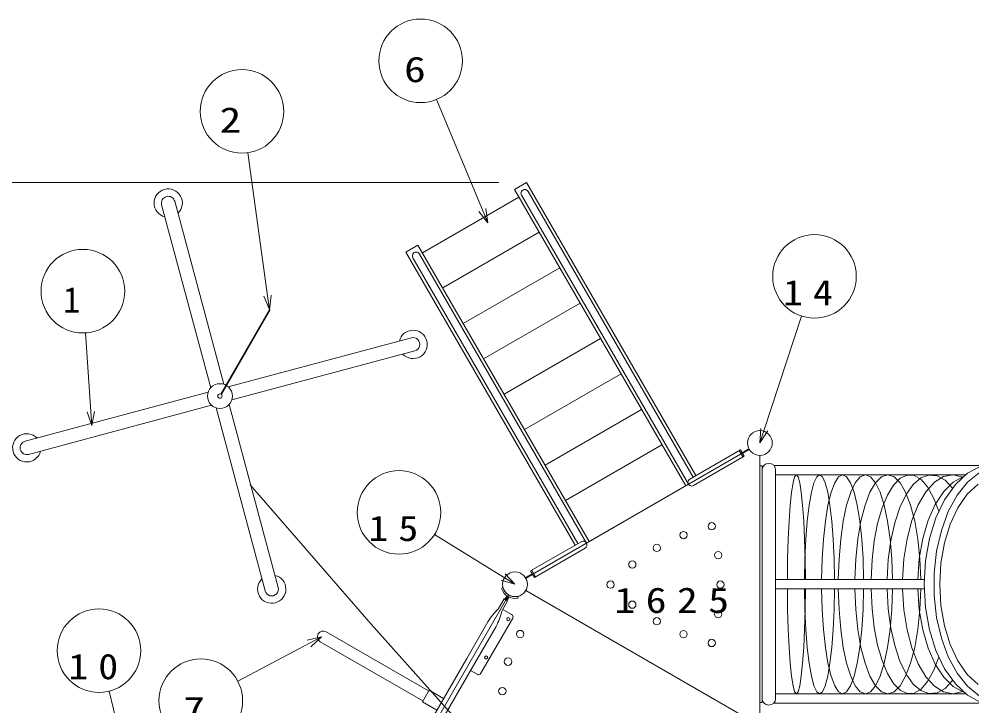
# Model space of a CAD drawing. Units: millimetres on the paper. Extents: x 0 to 420, y -594 to 297.
# Drawn here: x 125 to 182, y 179.8 to 221 of the extents above; entities that cross this region are included whole.
import ezdxf
from ezdxf.enums import TextEntityAlignment as Align

# ---------------------------------------------------------------- set-up
doc = ezdxf.new("R2010")
doc.units = ezdxf.units.MM
for name, color, linetype, lineweight in [('0_2', 7, 'Continuous', 13), ('2D', 7, 'Continuous', 13), ('2D_DIMENSION', 7, 'Continuous', 13), ('AM_5', 7, 'Continuous', 13), ('NBFLAG02$0$2D_NBFLAG', 7, 'Continuous', 13), ('TEXT', 7, 'Continuous', 13)]:
    doc.layers.add(name, color=color, linetype=linetype, lineweight=lineweight)
doc.styles.add('ＭＳ ゴシック', font='')
doc.styles.get('ＭＳ ゴシック').set_extended_font_data('MS Gothic')

msp = doc.modelspace()

# ---------------------------------------------------------------- linework, layer by layer
at = {"layer": '0_2'}
for p, q in [((169.489, 194.207), (169.355, 194.207)), ((169.489, 180.041), (169.489, 194.207)), ((169.489, 180.291), (169.489, 193.957)), ((170.183, 194.241), (182.707, 194.241)), ((170.299, 180.291), (170.299, 193.957)), ((182.467, 193.798), (181.771, 193.232)), ((182.575, 194.196), (181.779, 193.767)), ((170.299, 193.674), (181.656, 193.674)), ((171.435, 193.555), (171.337, 193.202)), ((171.537, 193.674), (171.435, 193.555)), ((171.639, 193.555), (171.537, 193.674)), ((171.737, 193.202), (171.639, 193.555)), ((172.754, 193.555), (172.589, 193.202)), ((172.925, 193.674), (172.754, 193.555)), ((173.096, 193.555), (172.925, 193.674)), ((173.26, 193.202), (173.096, 193.555)), ((174.062, 193.555), (173.832, 193.202)), ((174.302, 193.674), (174.062, 193.555)), ((174.541, 193.555), (174.302, 193.674)), ((174.772, 193.202), (174.541, 193.555)), ((175.357, 193.555), (175.061, 193.202)), ((175.664, 193.674), (175.357, 193.555)), ((175.971, 193.555), (175.664, 193.674)), ((176.267, 193.202), (175.971, 193.555)), ((176.632, 193.555), (176.272, 193.202)), ((177.006, 193.674), (176.632, 193.555)), ((177.38, 193.555), (177.006, 193.674)), ((177.746, 193.466), (177.35, 193.064)), ((177.741, 193.202), (177.38, 193.555)), ((178.162, 193.658), (177.746, 193.466)), ((178.583, 193.633), (178.162, 193.658)), ((178.986, 193.486), (178.525, 193.094)), ((178.996, 193.394), (178.583, 193.633)), ((179.468, 193.664), (178.986, 193.486)), ((179.386, 192.947), (178.996, 193.394)), ((179.793, 193.227), (179.281, 192.659)), ((179.955, 193.621), (179.468, 193.664)), ((180.346, 193.569), (179.793, 193.227)), ((180.431, 193.359), (179.955, 193.621)), ((180.918, 193.673), (180.346, 193.569)), ((180.922, 193.243), (180.35, 192.678)), ((180.879, 192.886), (180.431, 193.359)), ((181.489, 193.535), (180.918, 193.673)), ((181.539, 193.578), (180.922, 193.243)), ((181.779, 193.767), (181.047, 193.089)), ((181.771, 193.232), (181.149, 192.449)), ((171.337, 193.202), (171.246, 192.628)), ((171.828, 192.628), (171.737, 193.202)), ((172.589, 193.202), (172.437, 192.628)), ((173.413, 192.628), (173.26, 193.202)), ((173.832, 193.202), (173.618, 192.628)), ((174.986, 192.628), (174.772, 193.202)), ((175.061, 193.202), (174.786, 192.628)), ((176.272, 193.202), (175.938, 192.628)), ((176.541, 192.628), (176.267, 193.202)), ((177.35, 193.064), (176.985, 192.466)), ((178.074, 192.628), (177.741, 193.202)), ((178.525, 193.094), (178.101, 192.5)), ((179.281, 192.659), (178.827, 191.885)), ((179.742, 192.307), (179.386, 192.947)), ((180.35, 192.678), (179.843, 191.906)), ((181.047, 193.089), (180.407, 192.188)), ((182.405, 193.114), (181.762, 192.515)), ((171.246, 192.628), (171.166, 191.855)), ((171.909, 191.855), (171.828, 192.628)), ((172.437, 192.628), (172.302, 191.855)), ((173.548, 191.855), (173.413, 192.628)), ((173.618, 192.628), (173.429, 191.855)), ((174.786, 192.628), (174.544, 191.855)), ((175.174, 191.855), (174.986, 192.628)), ((175.938, 192.628), (175.643, 191.855)), ((176.783, 191.855), (176.541, 192.628)), ((176.985, 192.466), (176.665, 191.692)), ((178.101, 192.5), (177.728, 191.725)), ((178.369, 191.855), (178.074, 192.628)), ((180.05, 191.496), (179.742, 192.307)), ((180.407, 192.188), (179.882, 191.098)), ((181.149, 192.449), (180.623, 191.477)), ((181.762, 192.515), (181.199, 191.708)), ((171.166, 191.855), (171.099, 190.909)), ((171.975, 190.909), (171.909, 191.855)), ((172.302, 191.855), (172.19, 190.909)), ((173.429, 191.855), (173.272, 190.909)), ((173.66, 190.909), (173.548, 191.855)), ((174.544, 191.855), (174.343, 190.909)), ((175.331, 190.909), (175.174, 191.855)), ((175.643, 191.855), (175.398, 190.909)), ((176.665, 191.692), (176.4, 190.766)), ((176.985, 190.909), (176.783, 191.855)), ((177.728, 191.725), (177.419, 190.795)), ((178.614, 190.909), (178.369, 191.855)), ((178.827, 191.885), (178.45, 190.936)), ((179.843, 191.906), (179.42, 190.954)), ((181.199, 191.708), (180.736, 190.726)), ((179.42, 190.954), (179.098, 189.859)), ((179.882, 191.098), (179.493, 189.859)), ((180.623, 191.477), (180.211, 190.349)), ((171.099, 190.909), (171.048, 189.825)), ((172.026, 189.825), (171.975, 190.909)), ((172.19, 190.909), (172.104, 189.825)), ((173.272, 190.909), (173.153, 189.825)), ((173.745, 189.825), (173.66, 190.909)), ((174.343, 190.909), (174.189, 189.825)), ((175.398, 190.909), (175.211, 189.825)), ((175.451, 189.825), (175.331, 190.909)), ((176.4, 190.766), (176.199, 189.72)), ((177.138, 189.825), (176.985, 190.909)), ((177.419, 190.795), (177.184, 189.741)), ((178.45, 190.936), (178.162, 189.846)), ((178.801, 189.825), (178.614, 190.909)), ((180.736, 190.726), (180.393, 189.605)), ((171.048, 189.825), (171.015, 188.644)), ((172.059, 188.644), (172.026, 189.825)), ((172.104, 189.825), (172.049, 188.644)), ((173.153, 189.825), (173.075, 188.644)), ((173.801, 188.644), (173.745, 189.825)), ((174.189, 189.825), (174.089, 188.644)), ((175.211, 189.825), (175.09, 188.644)), ((175.529, 188.644), (175.451, 189.825)), ((177.238, 188.644), (177.138, 189.825)), ((178.162, 189.846), (177.975, 188.655)), ((178.923, 188.644), (178.801, 189.825)), ((179.098, 189.859), (178.888, 188.662)), ((179.493, 189.859), (179.253, 188.517)), ((180.211, 190.349), (179.928, 189.106)), ((176.199, 189.72), (176.068, 188.588)), ((177.184, 189.741), (177.031, 188.599)), ((180.393, 189.605), (180.181, 188.389)), ((178.888, 188.662), (178.799, 187.407)), ((179.928, 189.106), (179.784, 187.793)), ((171.015, 188.644), (171.001, 187.407)), ((172.049, 188.644), (172.025, 187.407)), ((172.074, 187.407), (172.059, 188.644)), ((173.075, 188.644), (173.041, 187.407)), ((173.825, 187.407), (173.801, 188.644)), ((174.089, 188.644), (174.047, 187.407)), ((175.09, 188.644), (175.038, 187.407)), ((175.562, 187.407), (175.529, 188.644)), ((176.068, 188.588), (176.011, 187.407)), ((177.031, 188.599), (176.965, 187.407)), ((177.281, 187.407), (177.238, 188.644)), ((177.975, 188.655), (177.895, 187.407)), ((178.975, 187.407), (178.923, 188.644)), ((179.253, 188.517), (179.172, 187.124)), ((180.181, 188.389), (180.11, 187.124)), ((179.784, 187.793), (179.784, 186.455)), ((170.299, 187.407), (179.175, 187.407)), ((179.172, 187.124), (179.253, 185.73)), ((180.11, 187.124), (180.181, 185.859)), ((170.299, 186.841), (179.175, 186.841)), ((171.001, 186.841), (171.015, 185.604)), ((172.025, 186.841), (172.049, 185.604)), ((172.059, 185.604), (172.074, 186.841)), ((173.041, 186.841), (173.075, 185.604)), ((173.801, 185.604), (173.825, 186.841)), ((174.047, 186.841), (174.089, 185.604)), ((175.038, 186.841), (175.09, 185.604)), ((175.529, 185.604), (175.562, 186.841)), ((176.011, 186.841), (176.068, 185.66)), ((176.965, 186.841), (177.031, 185.649)), ((177.238, 185.604), (177.281, 186.841)), ((177.895, 186.841), (177.975, 185.593)), ((178.799, 186.841), (178.888, 185.586)), ((178.923, 185.604), (178.975, 186.841)), ((179.784, 186.455), (179.928, 185.142)), ((180.181, 185.859), (180.393, 184.643)), ((171.015, 185.604), (171.048, 184.422)), ((172.026, 184.422), (172.059, 185.604)), ((172.049, 185.604), (172.104, 184.422)), ((173.075, 185.604), (173.153, 184.422)), ((173.745, 184.422), (173.801, 185.604)), ((174.089, 185.604), (174.189, 184.422)), ((175.09, 185.604), (175.211, 184.422)), ((175.451, 184.422), (175.529, 185.604)), ((176.068, 185.66), (176.199, 184.528)), ((177.031, 185.649), (177.184, 184.506)), ((177.138, 184.422), (177.238, 185.604)), ((177.975, 185.593), (178.162, 184.402)), ((178.801, 184.422), (178.923, 185.604)), ((178.888, 185.586), (179.098, 184.388)), ((179.253, 185.73), (179.493, 184.389)), ((179.928, 185.142), (180.211, 183.899)), ((171.048, 184.422), (171.099, 183.339)), ((171.975, 183.339), (172.026, 184.422)), ((172.104, 184.422), (172.19, 183.339)), ((173.153, 184.422), (173.272, 183.339)), ((173.66, 183.339), (173.745, 184.422)), ((174.189, 184.422), (174.343, 183.339)), ((175.211, 184.422), (175.398, 183.339)), ((175.331, 183.339), (175.451, 184.422)), ((176.199, 184.528), (176.4, 183.482)), ((176.985, 183.339), (177.138, 184.422)), ((177.184, 184.506), (177.419, 183.453)), ((178.162, 184.402), (178.45, 183.312)), ((178.614, 183.339), (178.801, 184.422)), ((179.098, 184.388), (179.42, 183.293)), ((179.493, 184.389), (179.882, 183.15)), ((180.393, 184.643), (180.736, 183.522)), ((180.211, 183.899), (180.623, 182.771)), ((171.099, 183.339), (171.166, 182.393)), ((171.909, 182.393), (171.975, 183.339)), ((172.19, 183.339), (172.302, 182.393)), ((173.272, 183.339), (173.429, 182.393)), ((173.548, 182.393), (173.66, 183.339)), ((174.343, 183.339), (174.544, 182.393)), ((175.174, 182.393), (175.331, 183.339)), ((175.398, 183.339), (175.643, 182.393)), ((176.4, 183.482), (176.665, 182.556)), ((176.783, 182.393), (176.985, 183.339)), ((177.419, 183.453), (177.728, 182.522)), ((178.369, 182.393), (178.614, 183.339)), ((178.45, 183.312), (178.827, 182.362)), ((179.42, 183.293), (179.843, 182.342)), ((179.882, 183.15), (180.407, 182.059)), ((180.736, 183.522), (181.199, 182.539)), ((171.166, 182.393), (171.246, 181.619)), ((171.828, 181.619), (171.909, 182.393)), ((172.302, 182.393), (172.437, 181.619)), ((173.413, 181.619), (173.548, 182.393)), ((173.429, 182.393), (173.618, 181.619)), ((174.544, 182.393), (174.786, 181.619)), ((174.986, 181.619), (175.174, 182.393)), ((175.643, 182.393), (175.938, 181.619)), ((176.541, 181.619), (176.783, 182.393)), ((176.665, 182.556), (176.985, 181.781)), ((177.728, 182.522), (178.101, 181.748)), ((178.074, 181.619), (178.369, 182.393)), ((179.742, 181.941), (180.05, 182.752)), ((180.623, 182.771), (181.149, 181.798)), ((181.199, 182.539), (181.762, 181.733)), ((178.827, 182.362), (179.281, 181.589)), ((179.386, 181.301), (179.742, 181.941)), ((179.843, 182.342), (180.35, 181.57)), ((180.407, 182.059), (181.047, 181.158)), ((171.246, 181.619), (171.337, 181.046)), ((171.737, 181.046), (171.828, 181.619)), ((172.437, 181.619), (172.589, 181.046)), ((173.26, 181.046), (173.413, 181.619)), ((173.618, 181.619), (173.832, 181.046)), ((174.772, 181.046), (174.986, 181.619)), ((174.786, 181.619), (175.061, 181.046)), ((175.938, 181.619), (176.272, 181.046)), ((176.267, 181.046), (176.541, 181.619)), ((176.985, 181.781), (177.35, 181.184)), ((177.741, 181.046), (178.074, 181.619)), ((178.101, 181.748), (178.525, 181.154)), ((178.996, 180.854), (179.386, 181.301)), ((179.281, 181.589), (179.793, 181.021)), ((180.35, 181.57), (180.922, 181.005)), ((180.431, 180.889), (180.879, 181.362)), ((181.149, 181.798), (181.771, 181.015)), ((181.762, 181.733), (182.405, 181.134)), ((171.337, 181.046), (171.435, 180.693)), ((171.435, 180.693), (171.537, 180.574)), ((171.537, 180.574), (171.639, 180.693)), ((171.639, 180.693), (171.737, 181.046)), ((172.589, 181.046), (172.754, 180.693)), ((172.754, 180.693), (172.925, 180.574)), ((172.925, 180.574), (173.096, 180.693)), ((173.096, 180.693), (173.26, 181.046)), ((173.832, 181.046), (174.062, 180.693)), ((174.062, 180.693), (174.302, 180.574)), ((174.302, 180.574), (174.541, 180.693)), ((174.541, 180.693), (174.772, 181.046)), ((175.061, 181.046), (175.357, 180.693)), ((175.357, 180.693), (175.664, 180.574)), ((175.664, 180.574), (175.971, 180.693)), ((175.971, 180.693), (176.267, 181.046)), ((176.272, 181.046), (176.632, 180.693)), ((176.632, 180.693), (177.006, 180.574)), ((177.006, 180.574), (177.38, 180.693)), ((177.35, 181.184), (177.746, 180.782)), ((177.38, 180.693), (177.741, 181.046)), ((177.746, 180.782), (178.162, 180.59)), ((178.525, 181.154), (178.986, 180.762)), ((178.583, 180.615), (178.996, 180.854)), ((178.986, 180.762), (179.468, 180.584)), ((179.793, 181.021), (180.346, 180.678)), ((179.955, 180.627), (180.431, 180.889)), ((180.346, 180.678), (180.918, 180.574)), ((180.918, 180.574), (181.489, 180.713)), ((180.922, 181.005), (181.539, 180.669)), ((181.047, 181.158), (181.779, 180.481)), ((181.771, 181.015), (182.467, 180.45)), ((170.299, 180.574), (181.656, 180.574)), ((178.162, 180.59), (178.583, 180.615)), ((179.468, 180.584), (179.955, 180.627)), ((181.779, 180.481), (182.575, 180.052)), ((169.489, 180.041), (169.355, 180.041)), ((170.183, 180.007), (182.707, 180.007))]:
    msp.add_line(p, q, dxfattribs=at)
for centre, start, end in [((169.894, 193.957), 0, 180), ((169.894, 180.291), 180, 0)]:
    msp.add_arc(centre, 0.405, start, end, dxfattribs=at)
at = {"layer": '2D'}
for p, q in [((150.02, 216.146), (152.756, 209.53)), ((154.677, 210.755), (155.399, 211.172)), ((155.399, 211.172), (165.525, 193.633)), ((154.677, 210.755), (164.917, 193.02)), ((155.094, 210.413), (165.082, 193.115)), ((155.487, 210.64), (165.361, 193.538)), ((136.507, 198.884), (133.572, 209.837)), ((137.289, 199.093), (134.354, 210.046)), ((154.943, 210.295), (149.169, 206.962)), ((152.55, 209.445), (153.074, 208.76)), ((152.756, 209.53), (153.074, 208.76)), ((153.074, 208.76), (152.962, 209.616)), ((150.384, 204.858), (156.158, 208.191)), ((148.182, 207.005), (148.904, 207.422)), ((148.182, 207.005), (158.309, 189.466)), ((148.904, 207.422), (159.144, 189.686)), ((148.599, 206.663), (158.473, 189.561)), ((148.992, 206.89), (158.979, 189.591)), ((151.608, 202.738), (157.382, 206.071)), ((152.832, 200.618), (158.605, 203.952)), ((171.845, 203.177), (169.615, 196.374)), ((137.555, 198.94), (148.509, 201.875)), ((154.056, 198.499), (159.829, 201.832)), ((137.765, 198.157), (148.718, 201.092)), ((155.279, 196.379), (161.053, 199.713)), ((136.353, 198.618), (125.4, 195.683)), ((136.563, 197.835), (125.61, 194.9)), ((137.611, 197.891), (140.546, 186.938)), ((136.829, 197.681), (139.764, 186.728)), ((156.503, 194.26), (162.277, 197.593)), ((169.403, 196.443), (169.355, 195.582)), ((169.615, 196.374), (169.355, 195.582)), ((169.355, 195.582), (169.827, 196.304)), ((155.347, 187.494), (168.714, 195.212)), ((157.727, 192.14), (163.5, 195.473)), ((168.196, 195.174), (165.165, 193.424)), ((168.124, 195.133), (168.35, 194.74)), ((168.196, 195.174), (168.422, 194.782)), ((168.7, 195.234), (168.296, 195.001)), ((168.726, 195.188), (168.322, 194.955)), ((168.422, 194.782), (165.391, 193.032)), ((169.355, 194.841), (169.355, 179.407)), ((165.082, 193.115), (158.979, 189.591)), ((149.896, 190.106), (154.705, 187.124)), ((155.638, 187.924), (158.669, 189.674)), ((155.865, 187.532), (158.896, 189.282)), ((154.705, 187.124), (154.115, 187.753)), ((155.335, 187.518), (155.738, 187.751)), ((155.361, 187.472), (155.765, 187.705)), ((155.865, 187.532), (155.638, 187.924)), ((155.937, 187.573), (155.711, 187.966)), ((153.88, 187.373), (154.705, 187.124)), ((154.335, 186.482), (146.618, 173.115)), ((153.989, 186.931), (153.974, 186.926)), ((154.211, 186.417), (154.099, 186.223)), ((154.285, 186.395), (154.164, 186.186)), ((154.276, 186.379), (154.164, 186.186)), ((154.276, 186.379), (154.164, 186.186)), ((154.897, 186.407), (154.9, 186.391)), ((168.714, 179.036), (155.347, 186.753)), ((168.714, 179.036), (155.347, 186.753)), ((154.063, 186.244), (153.729, 185.667)), ((154.265, 186.127), (153.931, 185.55)), ((154.265, 186.127), (154.063, 186.244)), ((154.34, 186.342), (154.229, 186.148)), ((153.973, 185.622), (154.507, 185.314)), ((151.823, 182.688), (153.089, 184.881)), ((154.568, 185.086), (152.668, 181.795)), ((149.538, 180.74), (143.405, 184.281)), ((152.305, 182.409), (153.572, 184.603)), ((138.123, 181.325), (143.127, 183.969)), ((143.127, 183.969), (142.285, 183.777)), ((142.494, 183.382), (143.127, 183.969)), ((143.061, 183.685), (149.195, 180.144)), ((148.648, 177.188), (151.823, 182.688)), ((149.13, 176.91), (152.305, 182.409)), ((152.047, 181.962), (152.441, 181.734)), ((130.427, 180.725), (132.154, 173.777)), ((149.565, 180.787), (149.166, 180.094)), ((150.435, 180.284), (149.565, 180.787)), ((150.035, 179.592), (149.166, 180.094))]:
    msp.add_line(p, q, dxfattribs=at)
for centre, radius in [((149.064, 218.456), 2.5), ((172.624, 205.552), 2.5), ((137.059, 198.387), 0.743), ((137.059, 198.387), 0.133), ((169.355, 195.582), 0.741), ((147.771, 191.424), 2.5), ((166.474, 190.596), 0.219), ((164.784, 190.069), 0.219), ((163.19, 189.3), 0.219), ((166.863, 188.869), 0.219), ((161.726, 188.304), 0.219), ((154.705, 187.124), 0.741), ((160.425, 187.104), 0.219), ((166.994, 187.104), 0.219), ((161.726, 185.903), 0.219), ((129.823, 183.151), 2.5), ((166.863, 185.338), 0.219), ((154.308, 185.035), 0.0917), ((163.19, 184.908), 0.219), ((155.017, 184.14), 0.225), ((164.784, 184.138), 0.219), ((166.474, 183.611), 0.219), ((135.913, 180.156), 2.5), ((152.983, 182.74), 0.0917), ((154.294, 182.492), 0.225), ((153.95, 180.725), 0.225)]:
    msp.add_circle(centre, radius, dxfattribs=at)
for centre, radius, start, end in [((133.963, 209.942), 0.847, 313.5779, 256.423), ((133.963, 209.942), 0.405, 15.0005, 195.0005), ((155.291, 210.526), 0.227, 30, 210), ((148.796, 206.776), 0.227, 30, 210), ((148.613, 201.483), 0.847, 223.5779, 166.423), ((148.613, 201.483), 0.405, 285.0005, 105.0005), ((125.505, 195.291), 0.847, 43.5779, 346.423), ((125.505, 195.291), 0.405, 105.0005, 285.0005), ((165.278, 193.228), 0.227, 120, 300), ((158.783, 189.478), 0.227, 300, 120), ((140.155, 186.833), 0.847, 133.5779, 76.423), ((140.155, 186.833), 0.405, 195.0005, 15.0005), ((153.944, 186.851), 0.0333, 162.822, 199.7017), ((154.008, 186.832), 0.1, 110.2082, 162.822), ((154.705, 187.124), 0.842, 199.7017, 280.2983), ((154.705, 187.124), 0.742, 195.051, 284.949), ((154.182, 186.433), 0.0333, 330, 12.1438), ((154.801, 186.374), 0.1, 317.178, 9.7918), ((154.369, 186.325), 0.0333, 107.8562, 150), ((154.85, 186.329), 0.0333, 280.2983, 317.178), ((155.809, 183.311), 3.14, 131.6333, 150), ((150.852, 186.173), 3.14, 330, 348.3667), ((154.424, 185.17), 0.167, 330, 60), ((143.233, 183.983), 0.344, 60, 240), ((152.524, 181.879), 0.167, 240, 330)]:
    msp.add_arc(centre, radius, start, end, dxfattribs=at)
at = {"layer": '2D_DIMENSION'}
for p, q in [((153.732, 211.172), (50.04, 211.172)), ((153.732, 211.172), (50.04, 211.172)), ((146.096, 184.735), (138.857, 193.083)), ((151.281, 178.921), (146.096, 184.735))]:
    msp.add_line(p, q, dxfattribs=at)
at = {"layer": 'AM_5'}
for p, q in [((138.72, 212.953), (139.905, 204.393)), ((139.684, 204.363), (140.019, 203.568)), ((139.905, 204.393), (140.019, 203.568)), ((140.019, 203.568), (140.126, 204.424)), ((129.025, 202.173), (129.334, 197.456)), ((129.111, 197.441), (129.389, 196.624)), ((129.334, 197.456), (129.389, 196.624)), ((129.389, 196.624), (129.557, 197.47))]:
    msp.add_line(p, q, dxfattribs=at)
for centre in [(138.377, 215.429), (128.862, 204.667)]:
    msp.add_circle(centre, 2.5, dxfattribs=at)
at = {"layer": 'NBFLAG02$0$2D_NBFLAG'}
for p, q in [((137.103, 198.516), (140.019, 203.568)), ((140.065, 203.541), (137.149, 198.49)), ((140.019, 203.568), (140.065, 203.541)), ((137.149, 198.49), (137.103, 198.516))]:
    msp.add_line(p, q, dxfattribs=at)
msp.add_circle((137.059, 198.387), 0.133, dxfattribs=at)

# ---------------------------------------------------------------- texts
at = {"layer": '2D', "style": 'ＭＳ ゴシック', "width": 1.25}
for s, p in [('6', (148.072, 216.72)), ('7', (134.872, 178.42))]:
    msp.add_text(s, height=1.527, dxfattribs=at).set_placement(p, align=Align.BOTTOM_LEFT)
at = {"layer": '2D', "char_height": 1.527, "attachment_point": 7, "style": 'ＭＳ ゴシック'}
for s, insert in [('\\T1.5;\\W1.15;14', (170.739, 203.816)), ('\\T1.5;\\W1.15;15', (145.936, 189.688)), ('\\T1.5;\\W1.15;10', (127.988, 181.415))]:
    msp.add_mtext(s, dxfattribs=dict(at, insert=insert))
at = {"layer": 'AM_5', "style": 'ＭＳ ゴシック', "width": 1.25}
msp.add_text('2', height=1.527, dxfattribs=at).set_placement((137.038, 213.693), align=Align.BOTTOM_LEFT)
at = {"layer": 'AM_5', "style": 'ＭＳ ゴシック'}
msp.add_text('1', height=1.527, dxfattribs=at).set_placement((127.671, 202.931), align=Align.BOTTOM_LEFT)
at = {"layer": 'TEXT', "insert": (160.656, 185.382), "char_height": 1.527, "attachment_point": 7, "style": 'ＭＳ ゴシック'}
msp.add_mtext('\\T1.5;\\W1.2;1625', dxfattribs=at)

doc.saveas('drawing.dxf')
